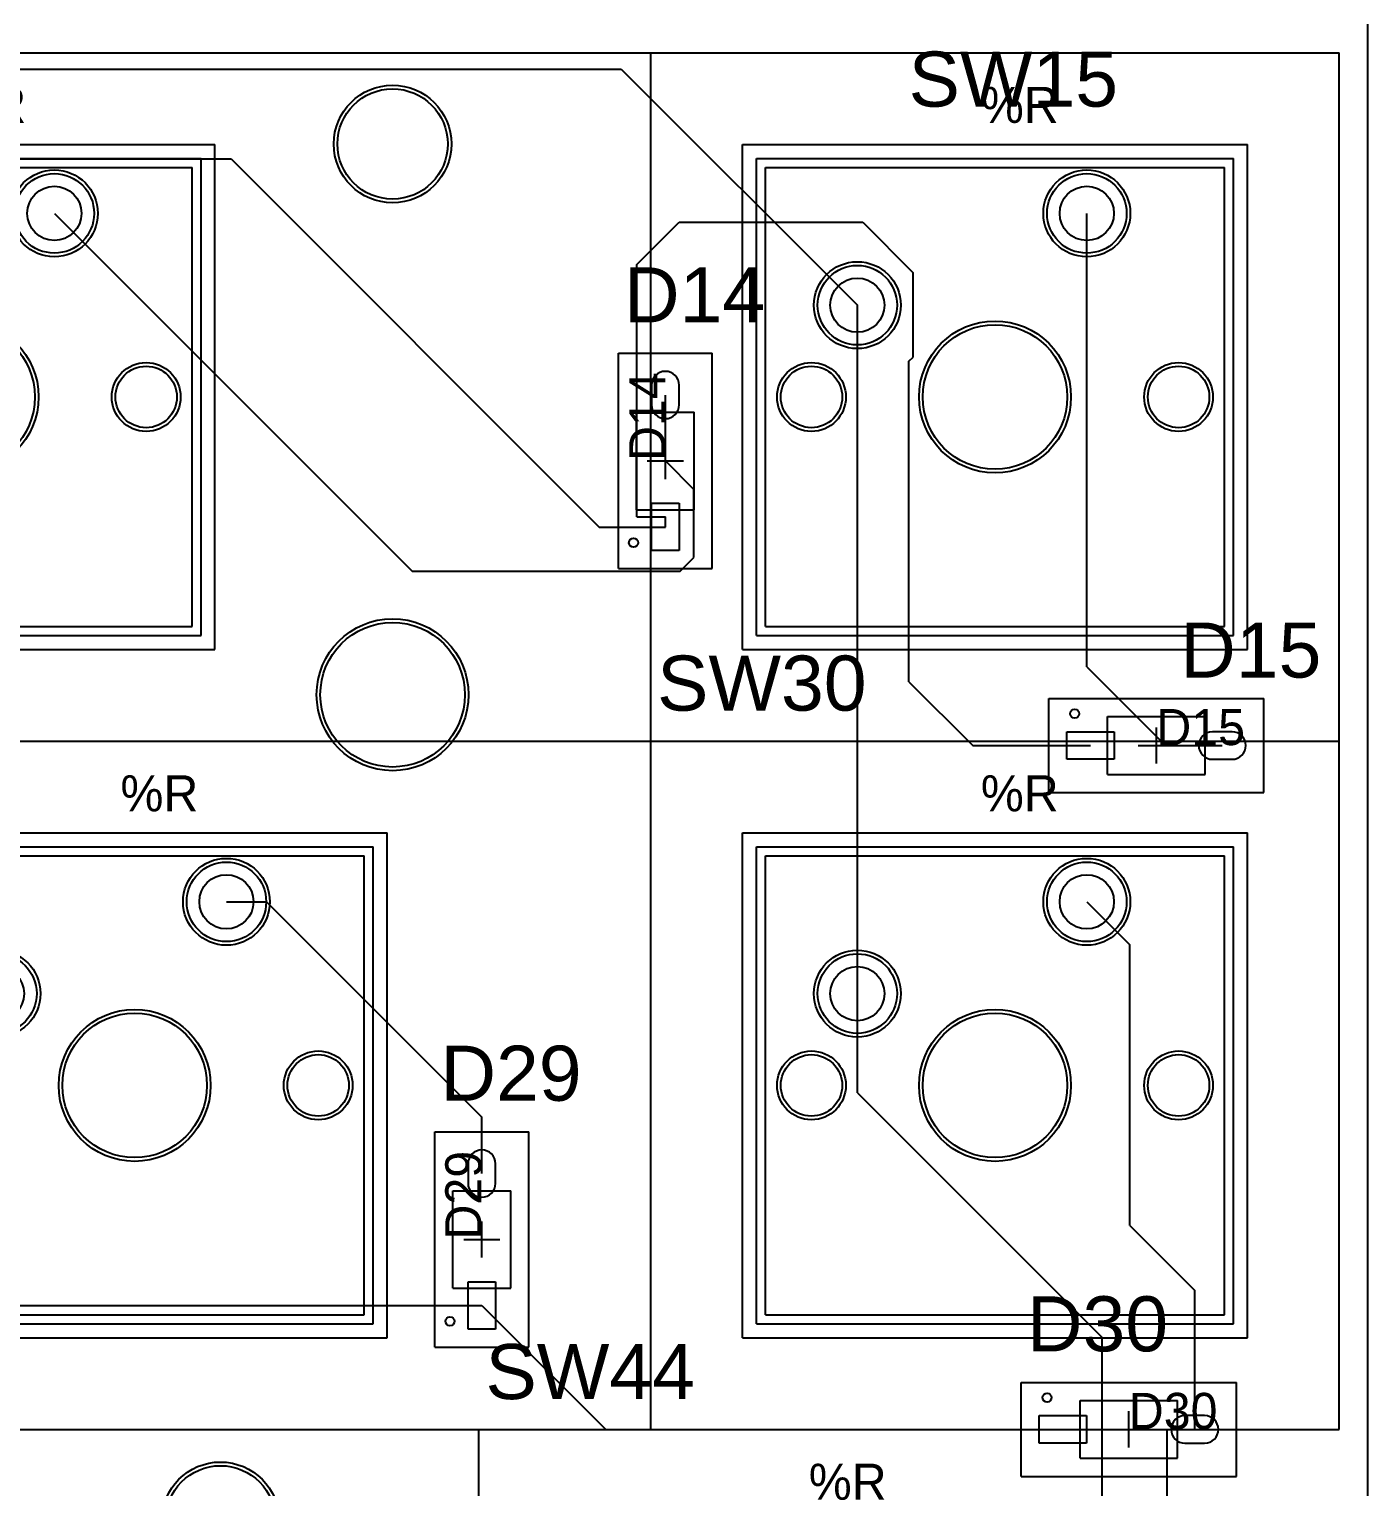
# Model space of a CAD drawing. Header units: millimetres. Extents: x 0 to 306, y 0 to 140.
# Drawn here: x 269.32 to 306.37, y 56.58 to 96.91 of the extents above; entities that cross this region are included whole.
import ezdxf

# ---------------------------------------------------------------- set-up
doc = ezdxf.new("R2010")
doc.units = ezdxf.units.MM
for name, color, linetype in [('BottomLayer', 5, 'Continuous'), ('BottomSolder', 6, 'Continuous'), ('Mechanical1', 6, 'Continuous'), ('Mechanical16', 56, 'Continuous'), ('Mechanical2', 216, 'Continuous'), ('Mechanical3', 76, 'Continuous'), ('Mechanical4', 56, 'Continuous'), ('Mechanical5', 56, 'Continuous'), ('Mechanical6', 56, 'Continuous'), ('MultiLayer', 9, 'Continuous'), ('PadHoleLayer', 156, 'Continuous'), ('TopLayer', 1, 'Continuous'), ('TopOverlay', 2, 'Continuous'), ('TopPaste', 8, 'Continuous'), ('TopSolder', 216, 'Continuous')]:
    doc.layers.add(name, color=color, linetype=linetype)
doc.styles.add('Arial', font='arial.ttf', dxfattribs={"height": 0.2})

# ---------------------------------------------------------------- blocks, each defined once
blk = doc.blocks.new('SW_C______MX_1_00__PCB_27')
at = {"layer": 'BottomLayer'}
for centre, radius in [((0, 0), 1.1), ((-6.35, -2.54), 1.1), ((-2.54, -5.08), 2), ((-7.62, -5.08), 0.85), ((2.54, -5.08), 0.85)]:
    blk.add_circle(centre, radius, dxfattribs=at)
at = {"layer": 'BottomSolder'}
for centre, radius in [((0, 0), 1.202), ((-6.35, -2.54), 1.202), ((-2.54, -5.08), 2.102), ((-7.62, -5.08), 0.952), ((2.54, -5.08), 0.952)]:
    blk.add_circle(centre, radius, dxfattribs=at)
at = {"layer": 'Mechanical2'}
for p, q in [((-12.065, 4.445), (6.985, 4.445)), ((-12.065, -14.605), (-12.065, 4.445)), ((6.985, -14.605), (6.985, 4.445)), ((-12.065, -14.605), (6.985, -14.605))]:
    blk.add_line(p, q, dxfattribs=at)
at = {"layer": 'Mechanical4'}
for p, q in [((-9.14, -11.68), (-9.14, 1.52)), ((-9.14, 1.52), (4.06, 1.52)), ((4.06, -11.68), (4.06, 1.52)), ((-9.14, -11.68), (4.06, -11.68))]:
    blk.add_line(p, q, dxfattribs=at)
at = {"layer": 'Mechanical6'}
for p, q in [((-8.89, 1.27), (3.81, 1.27)), ((-8.89, -11.43), (-8.89, 1.27)), ((3.81, -11.43), (3.81, 1.27)), ((-8.89, -11.43), (3.81, -11.43))]:
    blk.add_line(p, q, dxfattribs=at)
at = {"layer": 'MultiLayer'}
for centre, radius in [((0, 0), 1.1), ((-6.35, -2.54), 1.1), ((-2.54, -5.08), 2), ((-7.62, -5.08), 0.85), ((2.54, -5.08), 0.85)]:
    blk.add_circle(centre, radius, dxfattribs=at)
at = {"layer": 'PadHoleLayer'}
for centre, radius in [((0, 0), 0.75), ((-6.35, -2.54), 0.75), ((-2.54, -5.08), 2), ((-7.62, -5.08), 0.85), ((2.54, -5.08), 0.85)]:
    blk.add_circle(centre, radius, dxfattribs=at)
at = {"layer": 'TopLayer'}
for centre, radius in [((0, 0), 1.1), ((-6.35, -2.54), 1.1), ((-2.54, -5.08), 2), ((-7.62, -5.08), 0.85), ((2.54, -5.08), 0.85)]:
    blk.add_circle(centre, radius, dxfattribs=at)
at = {"layer": 'TopOverlay'}
for p, q in [((-9.525, 1.905), (4.445, 1.905)), ((-9.525, -12.065), (-9.525, 1.905)), ((4.445, -12.065), (4.445, 1.905)), ((-9.525, -12.065), (4.445, -12.065))]:
    blk.add_line(p, q, dxfattribs=at)
at = {"layer": 'TopSolder'}
for centre, radius in [((0, 0), 1.202), ((-6.35, -2.54), 1.202), ((-2.54, -5.08), 2.102), ((-7.62, -5.08), 0.952), ((2.54, -5.08), 0.952)]:
    blk.add_circle(centre, radius, dxfattribs=at)
at = {"layer": 'Mechanical6'}
blk.add_text('%R', height=1, dxfattribs=at).set_placement((-2.933, 2.501))
blk = doc.blocks.new('SW_C______MX_2_00__PCB_28')
at = {"layer": 'BottomLayer'}
for centre, radius in [((-14.44, 1.92), 1.525), ((9.36, 1.92), 1.525), ((0, 0), 1.1), ((-6.35, -2.54), 1.1), ((-2.54, -5.08), 2), ((-7.62, -5.08), 0.85), ((2.54, -5.08), 0.85), ((-14.44, -13.32), 2), ((9.36, -13.32), 2)]:
    blk.add_circle(centre, radius, dxfattribs=at)
at = {"layer": 'BottomSolder'}
for centre, radius in [((-14.44, 1.92), 1.627), ((9.36, 1.92), 1.627), ((0, 0), 1.202), ((-6.35, -2.54), 1.202), ((-2.54, -5.08), 2.102), ((-7.62, -5.08), 0.952), ((2.54, -5.08), 0.952), ((-14.44, -13.32), 2.102), ((9.36, -13.32), 2.102)]:
    blk.add_circle(centre, radius, dxfattribs=at)
at = {"layer": 'Mechanical2'}
for p, q in [((-21.59, -14.605), (-21.59, 4.445)), ((-21.59, 4.445), (16.51, 4.445)), ((16.51, -14.605), (16.51, 4.445)), ((-21.59, -14.605), (16.51, -14.605))]:
    blk.add_line(p, q, dxfattribs=at)
at = {"layer": 'Mechanical4'}
for p, q in [((-9.14, 1.52), (4.06, 1.52)), ((-9.14, -11.68), (-9.14, 1.52)), ((4.06, -11.68), (4.06, 1.52)), ((-9.14, -11.68), (4.06, -11.68))]:
    blk.add_line(p, q, dxfattribs=at)
at = {"layer": 'Mechanical6'}
for p, q in [((-8.89, -11.43), (-8.89, 1.27)), ((-8.89, 1.27), (3.81, 1.27)), ((3.81, -11.43), (3.81, 1.27)), ((-8.89, -11.43), (3.81, -11.43))]:
    blk.add_line(p, q, dxfattribs=at)
at = {"layer": 'MultiLayer'}
for centre, radius in [((-14.44, 1.92), 1.525), ((9.36, 1.92), 1.525), ((0, 0), 1.1), ((-6.35, -2.54), 1.1), ((-2.54, -5.08), 2), ((-7.62, -5.08), 0.85), ((2.54, -5.08), 0.85), ((-14.44, -13.32), 2), ((9.36, -13.32), 2)]:
    blk.add_circle(centre, radius, dxfattribs=at)
at = {"layer": 'PadHoleLayer'}
for centre, radius in [((-14.44, 1.92), 1.525), ((9.36, 1.92), 1.525), ((0, 0), 0.75), ((-6.35, -2.54), 0.75), ((-2.54, -5.08), 2), ((-7.62, -5.08), 0.85), ((2.54, -5.08), 0.85), ((-14.44, -13.32), 2), ((9.36, -13.32), 2)]:
    blk.add_circle(centre, radius, dxfattribs=at)
at = {"layer": 'TopLayer'}
for centre, radius in [((-14.44, 1.92), 1.525), ((9.36, 1.92), 1.525), ((0, 0), 1.1), ((-6.35, -2.54), 1.1), ((-2.54, -5.08), 2), ((-7.62, -5.08), 0.85), ((2.54, -5.08), 0.85), ((-14.44, -13.32), 2), ((9.36, -13.32), 2)]:
    blk.add_circle(centre, radius, dxfattribs=at)
at = {"layer": 'TopOverlay'}
for p, q in [((-9.525, -12.065), (-9.525, 1.905)), ((-9.525, 1.905), (4.445, 1.905)), ((4.445, -12.065), (4.445, 1.905)), ((-9.525, -12.065), (4.445, -12.065))]:
    blk.add_line(p, q, dxfattribs=at)
at = {"layer": 'TopSolder'}
for centre, radius in [((-14.44, 1.92), 1.627), ((9.36, 1.92), 1.627), ((0, 0), 1.202), ((-6.35, -2.54), 1.202), ((-2.54, -5.08), 2.102), ((-7.62, -5.08), 0.952), ((2.54, -5.08), 0.952), ((-14.44, -13.32), 2.102), ((9.36, -13.32), 2.102)]:
    blk.add_circle(centre, radius, dxfattribs=at)
at = {"layer": 'Mechanical6'}
blk.add_text('%R', height=1, dxfattribs=at).set_placement((-2.933, 2.501))
blk = doc.blocks.new('SW_C______MX_1_00__PCB_41')
at = {"layer": 'BottomLayer'}
for centre, radius in [((0, 0), 1.1), ((-6.35, -2.54), 1.1), ((-2.54, -5.08), 2), ((-7.62, -5.08), 0.85), ((2.54, -5.08), 0.85)]:
    blk.add_circle(centre, radius, dxfattribs=at)
at = {"layer": 'BottomSolder'}
for centre, radius in [((0, 0), 1.202), ((-6.35, -2.54), 1.202), ((-2.54, -5.08), 2.102), ((-7.62, -5.08), 0.952), ((2.54, -5.08), 0.952)]:
    blk.add_circle(centre, radius, dxfattribs=at)
at = {"layer": 'Mechanical2'}
for p, q in [((-12.065, 4.445), (6.985, 4.445)), ((-12.065, -14.605), (-12.065, 4.445)), ((6.985, -14.605), (6.985, 4.445)), ((-12.065, -14.605), (6.985, -14.605))]:
    blk.add_line(p, q, dxfattribs=at)
at = {"layer": 'Mechanical4'}
for p, q in [((-9.14, -11.68), (-9.14, 1.52)), ((-9.14, 1.52), (4.06, 1.52)), ((4.06, -11.68), (4.06, 1.52)), ((-9.14, -11.68), (4.06, -11.68))]:
    blk.add_line(p, q, dxfattribs=at)
at = {"layer": 'Mechanical6'}
for p, q in [((-8.89, 1.27), (3.81, 1.27)), ((-8.89, -11.43), (-8.89, 1.27)), ((3.81, -11.43), (3.81, 1.27)), ((-8.89, -11.43), (3.81, -11.43))]:
    blk.add_line(p, q, dxfattribs=at)
at = {"layer": 'MultiLayer'}
for centre, radius in [((0, 0), 1.1), ((-6.35, -2.54), 1.1), ((-2.54, -5.08), 2), ((-7.62, -5.08), 0.85), ((2.54, -5.08), 0.85)]:
    blk.add_circle(centre, radius, dxfattribs=at)
at = {"layer": 'PadHoleLayer'}
for centre, radius in [((0, 0), 0.75), ((-6.35, -2.54), 0.75), ((-2.54, -5.08), 2), ((-7.62, -5.08), 0.85), ((2.54, -5.08), 0.85)]:
    blk.add_circle(centre, radius, dxfattribs=at)
at = {"layer": 'TopLayer'}
for centre, radius in [((0, 0), 1.1), ((-6.35, -2.54), 1.1), ((-2.54, -5.08), 2), ((-7.62, -5.08), 0.85), ((2.54, -5.08), 0.85)]:
    blk.add_circle(centre, radius, dxfattribs=at)
at = {"layer": 'TopOverlay'}
for p, q in [((-9.525, 1.905), (4.445, 1.905)), ((-9.525, -12.065), (-9.525, 1.905)), ((4.445, -12.065), (4.445, 1.905)), ((-9.525, -12.065), (4.445, -12.065))]:
    blk.add_line(p, q, dxfattribs=at)
at = {"layer": 'TopSolder'}
for centre, radius in [((0, 0), 1.202), ((-6.35, -2.54), 1.202), ((-2.54, -5.08), 2.102), ((-7.62, -5.08), 0.952), ((2.54, -5.08), 0.952)]:
    blk.add_circle(centre, radius, dxfattribs=at)
at = {"layer": 'Mechanical6'}
blk.add_text('%R', height=1, dxfattribs=at).set_placement((-2.933, 2.501))
blk = doc.blocks.new('SW_C______MX_1_50__PCB_42')
at = {"layer": 'BottomLayer'}
for centre, radius in [((0, 0), 1.1), ((-6.35, -2.54), 1.1), ((-2.54, -5.08), 2), ((-7.62, -5.08), 0.85), ((2.54, -5.08), 0.85)]:
    blk.add_circle(centre, radius, dxfattribs=at)
at = {"layer": 'BottomSolder'}
for centre, radius in [((0, 0), 1.202), ((-6.35, -2.54), 1.202), ((-2.54, -5.08), 2.102), ((-7.62, -5.08), 0.952), ((2.54, -5.08), 0.952)]:
    blk.add_circle(centre, radius, dxfattribs=at)
at = {"layer": 'Mechanical2'}
for p, q in [((-16.827, 4.445), (11.748, 4.445)), ((-16.827, -14.605), (-16.827, 4.445)), ((11.748, -14.605), (11.748, 4.445)), ((-16.827, -14.605), (11.748, -14.605))]:
    blk.add_line(p, q, dxfattribs=at)
at = {"layer": 'Mechanical4'}
for p, q in [((-9.14, -11.68), (-9.14, 1.52)), ((-9.14, 1.52), (4.06, 1.52)), ((4.06, -11.68), (4.06, 1.52)), ((-9.14, -11.68), (4.06, -11.68))]:
    blk.add_line(p, q, dxfattribs=at)
at = {"layer": 'Mechanical6'}
for p, q in [((-8.89, 1.27), (3.81, 1.27)), ((-8.89, -11.43), (-8.89, 1.27)), ((3.81, -11.43), (3.81, 1.27)), ((-8.89, -11.43), (3.81, -11.43))]:
    blk.add_line(p, q, dxfattribs=at)
at = {"layer": 'MultiLayer'}
for centre, radius in [((0, 0), 1.1), ((-6.35, -2.54), 1.1), ((-2.54, -5.08), 2), ((-7.62, -5.08), 0.85), ((2.54, -5.08), 0.85)]:
    blk.add_circle(centre, radius, dxfattribs=at)
at = {"layer": 'PadHoleLayer'}
for centre, radius in [((0, 0), 0.75), ((-6.35, -2.54), 0.75), ((-2.54, -5.08), 2), ((-7.62, -5.08), 0.85), ((2.54, -5.08), 0.85)]:
    blk.add_circle(centre, radius, dxfattribs=at)
at = {"layer": 'TopLayer'}
for centre, radius in [((0, 0), 1.1), ((-6.35, -2.54), 1.1), ((-2.54, -5.08), 2), ((-7.62, -5.08), 0.85), ((2.54, -5.08), 0.85)]:
    blk.add_circle(centre, radius, dxfattribs=at)
at = {"layer": 'TopOverlay'}
for p, q in [((-9.525, 1.905), (4.445, 1.905)), ((-9.525, -12.065), (-9.525, 1.905)), ((4.445, -12.065), (4.445, 1.905)), ((-9.525, -12.065), (4.445, -12.065))]:
    blk.add_line(p, q, dxfattribs=at)
at = {"layer": 'TopSolder'}
for centre, radius in [((0, 0), 1.202), ((-6.35, -2.54), 1.202), ((-2.54, -5.08), 2.102), ((-7.62, -5.08), 0.952), ((2.54, -5.08), 0.952)]:
    blk.add_circle(centre, radius, dxfattribs=at)
at = {"layer": 'Mechanical6'}
blk.add_text('%R', height=1, dxfattribs=at).set_placement((-2.933, 2.501))
blk = doc.blocks.new('SW_C______MX_1_00__PCB_56')
at = {"layer": 'BottomLayer'}
for centre, radius in [((0, 0), 1.1), ((-6.35, -2.54), 1.1), ((-2.54, -5.08), 2), ((-7.62, -5.08), 0.85), ((2.54, -5.08), 0.85)]:
    blk.add_circle(centre, radius, dxfattribs=at)
at = {"layer": 'BottomSolder'}
for centre, radius in [((0, 0), 1.202), ((-6.35, -2.54), 1.202), ((-2.54, -5.08), 2.102), ((-7.62, -5.08), 0.952), ((2.54, -5.08), 0.952)]:
    blk.add_circle(centre, radius, dxfattribs=at)
at = {"layer": 'Mechanical2'}
for p, q in [((-12.065, 4.445), (6.985, 4.445)), ((-12.065, -14.605), (-12.065, 4.445)), ((6.985, -14.605), (6.985, 4.445)), ((-12.065, -14.605), (6.985, -14.605))]:
    blk.add_line(p, q, dxfattribs=at)
at = {"layer": 'Mechanical4'}
for p, q in [((-9.14, -11.68), (-9.14, 1.52)), ((-9.14, 1.52), (4.06, 1.52)), ((4.06, -11.68), (4.06, 1.52)), ((-9.14, -11.68), (4.06, -11.68))]:
    blk.add_line(p, q, dxfattribs=at)
at = {"layer": 'Mechanical6'}
for p, q in [((-8.89, 1.27), (3.81, 1.27)), ((-8.89, -11.43), (-8.89, 1.27)), ((3.81, -11.43), (3.81, 1.27)), ((-8.89, -11.43), (3.81, -11.43))]:
    blk.add_line(p, q, dxfattribs=at)
at = {"layer": 'MultiLayer'}
for centre, radius in [((0, 0), 1.1), ((-6.35, -2.54), 1.1), ((-2.54, -5.08), 2), ((-7.62, -5.08), 0.85), ((2.54, -5.08), 0.85)]:
    blk.add_circle(centre, radius, dxfattribs=at)
at = {"layer": 'PadHoleLayer'}
for centre, radius in [((0, 0), 0.75), ((-6.35, -2.54), 0.75), ((-2.54, -5.08), 2), ((-7.62, -5.08), 0.85), ((2.54, -5.08), 0.85)]:
    blk.add_circle(centre, radius, dxfattribs=at)
at = {"layer": 'TopLayer'}
for centre, radius in [((0, 0), 1.1), ((-6.35, -2.54), 1.1), ((-2.54, -5.08), 2), ((-7.62, -5.08), 0.85), ((2.54, -5.08), 0.85)]:
    blk.add_circle(centre, radius, dxfattribs=at)
at = {"layer": 'TopOverlay'}
for p, q in [((-9.525, 1.905), (4.445, 1.905)), ((-9.525, -12.065), (-9.525, 1.905)), ((4.445, -12.065), (4.445, 1.905)), ((-9.525, -12.065), (4.445, -12.065))]:
    blk.add_line(p, q, dxfattribs=at)
at = {"layer": 'TopSolder'}
for centre, radius in [((0, 0), 1.202), ((-6.35, -2.54), 1.202), ((-2.54, -5.08), 2.102), ((-7.62, -5.08), 0.952), ((2.54, -5.08), 0.952)]:
    blk.add_circle(centre, radius, dxfattribs=at)
at = {"layer": 'Mechanical6'}
blk.add_text('%R', height=1, dxfattribs=at).set_placement((-2.933, 2.501))
blk = doc.blocks.new('SW_C______MX_2_00__PCB_57')
at = {"layer": 'BottomLayer'}
for centre, radius in [((-14.44, 1.92), 1.525), ((9.36, 1.92), 1.525), ((0, 0), 1.1), ((-6.35, -2.54), 1.1), ((-2.54, -5.08), 2), ((-7.62, -5.08), 0.85), ((2.54, -5.08), 0.85), ((-14.44, -13.32), 2), ((9.36, -13.32), 2)]:
    blk.add_circle(centre, radius, dxfattribs=at)
at = {"layer": 'BottomSolder'}
for centre, radius in [((-14.44, 1.92), 1.627), ((9.36, 1.92), 1.627), ((0, 0), 1.202), ((-6.35, -2.54), 1.202), ((-2.54, -5.08), 2.102), ((-7.62, -5.08), 0.952), ((2.54, -5.08), 0.952), ((-14.44, -13.32), 2.102), ((9.36, -13.32), 2.102)]:
    blk.add_circle(centre, radius, dxfattribs=at)
at = {"layer": 'Mechanical2'}
for p, q in [((-21.59, 4.445), (16.51, 4.445)), ((-21.59, -14.605), (-21.59, 4.445)), ((16.51, -14.605), (16.51, 4.445)), ((-21.59, -14.605), (16.51, -14.605))]:
    blk.add_line(p, q, dxfattribs=at)
at = {"layer": 'Mechanical4'}
for p, q in [((-9.14, -11.68), (-9.14, 1.52)), ((-9.14, 1.52), (4.06, 1.52)), ((4.06, -11.68), (4.06, 1.52)), ((-9.14, -11.68), (4.06, -11.68))]:
    blk.add_line(p, q, dxfattribs=at)
at = {"layer": 'Mechanical6'}
for p, q in [((-8.89, 1.27), (3.81, 1.27)), ((-8.89, -11.43), (-8.89, 1.27)), ((3.81, -11.43), (3.81, 1.27)), ((-8.89, -11.43), (3.81, -11.43))]:
    blk.add_line(p, q, dxfattribs=at)
at = {"layer": 'MultiLayer'}
for centre, radius in [((-14.44, 1.92), 1.525), ((9.36, 1.92), 1.525), ((0, 0), 1.1), ((-6.35, -2.54), 1.1), ((-2.54, -5.08), 2), ((-7.62, -5.08), 0.85), ((2.54, -5.08), 0.85), ((-14.44, -13.32), 2), ((9.36, -13.32), 2)]:
    blk.add_circle(centre, radius, dxfattribs=at)
at = {"layer": 'PadHoleLayer'}
for centre, radius in [((-14.44, 1.92), 1.525), ((9.36, 1.92), 1.525), ((0, 0), 0.75), ((-6.35, -2.54), 0.75), ((-2.54, -5.08), 2), ((-7.62, -5.08), 0.85), ((2.54, -5.08), 0.85), ((-14.44, -13.32), 2), ((9.36, -13.32), 2)]:
    blk.add_circle(centre, radius, dxfattribs=at)
at = {"layer": 'TopLayer'}
for centre, radius in [((-14.44, 1.92), 1.525), ((9.36, 1.92), 1.525), ((0, 0), 1.1), ((-6.35, -2.54), 1.1), ((-2.54, -5.08), 2), ((-7.62, -5.08), 0.85), ((2.54, -5.08), 0.85), ((-14.44, -13.32), 2), ((9.36, -13.32), 2)]:
    blk.add_circle(centre, radius, dxfattribs=at)
at = {"layer": 'TopOverlay'}
for p, q in [((-9.525, 1.905), (4.445, 1.905)), ((-9.525, -12.065), (-9.525, 1.905)), ((4.445, -12.065), (4.445, 1.905)), ((-9.525, -12.065), (4.445, -12.065))]:
    blk.add_line(p, q, dxfattribs=at)
at = {"layer": 'TopSolder'}
for centre, radius in [((-14.44, 1.92), 1.627), ((9.36, 1.92), 1.627), ((0, 0), 1.202), ((-6.35, -2.54), 1.202), ((-2.54, -5.08), 2.102), ((-7.62, -5.08), 0.952), ((2.54, -5.08), 0.952), ((-14.44, -13.32), 2.102), ((9.36, -13.32), 2.102)]:
    blk.add_circle(centre, radius, dxfattribs=at)
at = {"layer": 'Mechanical6'}
blk.add_text('%R', height=1, dxfattribs=at).set_placement((-2.933, 2.501))
blk = doc.blocks.new('FP_SOD_123_IPC_A_118')
at = {"layer": 'Mechanical16'}
for p, q in [((0, -0.5), (0, 0.5)), ((-0.5, 0), (0.5, 0))]:
    blk.add_line(p, q, dxfattribs=at)
at = {"layer": 'Mechanical2'}
for p, q in [((-1.35, 0.8), (1.35, 0.8)), ((-1.35, -0.8), (-1.35, 0.8)), ((1.35, -0.8), (1.35, 0.8)), ((-1.35, -0.8), (1.35, -0.8))]:
    blk.add_line(p, q, dxfattribs=at)
at = {"layer": 'Mechanical3'}
for p, q in [((-2.979, 1.3), (2.979, 1.3)), ((-2.979, -1.3), (-2.979, 1.3)), ((2.979, -1.3), (2.979, 1.3)), ((-2.979, -1.3), (2.979, -1.3))]:
    blk.add_line(p, q, dxfattribs=at)
at = {"layer": 'Mechanical5'}
for p, q in [((-2.979, 1.3), (2.979, 1.3)), ((-2.979, -1.3), (-2.979, 1.3)), ((2.979, -1.3), (2.979, 1.3)), ((-2.979, -1.3), (2.979, -1.3))]:
    blk.add_line(p, q, dxfattribs=at)
at = {"layer": 'TopLayer'}
for p, q in [((-2.479, 0.381), (-1.171, 0.381)), ((-2.479, -0.381), (-2.479, 0.381)), ((-1.171, 0.381), (-1.171, -0.381)), ((2.098, 0.381), (1.552, 0.381)), ((-1.171, -0.381), (-2.479, -0.381)), ((1.552, -0.381), (2.098, -0.381))]:
    blk.add_line(p, q, dxfattribs=at)
for centre, start, end in [((1.552, 0), 90, 270), ((2.098, 0), 270, 90)]:
    blk.add_arc(centre, 0.381, start, end, dxfattribs=at)
at = {"layer": 'TopOverlay'}
for p, q in [((-1.35, 0.72), (-1.35, 0.8)), ((-1.35, 0.8), (1.35, 0.8)), ((1.35, 0.72), (1.35, 0.8)), ((-1.35, -0.8), (-1.35, -0.72)), ((-1.35, -0.8), (1.35, -0.8)), ((1.35, -0.8), (1.35, -0.72))]:
    blk.add_line(p, q, dxfattribs=at)
blk.add_circle((-2.261, 0.881), 0.125, dxfattribs=at)
at = {"layer": 'TopPaste'}
for p, q in [((-2.479, 0.381), (-1.171, 0.381)), ((-2.479, -0.381), (-2.479, 0.381)), ((-1.171, 0.381), (-1.171, -0.381)), ((2.098, 0.381), (1.552, 0.381)), ((-1.171, -0.381), (-2.479, -0.381)), ((1.552, -0.381), (2.098, -0.381))]:
    blk.add_line(p, q, dxfattribs=at)
for centre, start, end in [((1.552, 0), 90, 270), ((2.098, 0), 270, 90)]:
    blk.add_arc(centre, 0.381, start, end, dxfattribs=at)
at = {"layer": 'TopSolder'}
for p, q in [((-2.479, 0.381), (-1.171, 0.381)), ((-2.479, -0.381), (-2.479, 0.381)), ((-1.171, 0.381), (-1.171, -0.381)), ((2.098, 0.381), (1.552, 0.381)), ((-1.171, -0.381), (-2.479, -0.381)), ((1.552, -0.381), (2.098, -0.381))]:
    blk.add_line(p, q, dxfattribs=at)
for centre, start, end in [((1.552, 0), 90, 270), ((2.098, 0), 270, 90)]:
    blk.add_arc(centre, 0.381, start, end, dxfattribs=at)
at = {"layer": 'Mechanical5'}
blk.add_text('D30', height=1, rotation=360, dxfattribs=at).set_placement((0, 0.011))
blk = doc.blocks.new('FP_SOD_123_IPC_A_119')
at = {"layer": 'Mechanical16'}
for p, q in [((0, 0.5), (0, -0.5)), ((-0.5, 0), (0.5, 0))]:
    blk.add_line(p, q, dxfattribs=at)
at = {"layer": 'Mechanical2'}
for p, q in [((-1.35, 0.8), (1.35, 0.8)), ((-1.35, 0.8), (-1.35, -0.8)), ((1.35, 0.8), (1.35, -0.8)), ((-1.35, -0.8), (1.35, -0.8))]:
    blk.add_line(p, q, dxfattribs=at)
at = {"layer": 'Mechanical3'}
for p, q in [((-2.979, 1.3), (2.979, 1.3)), ((-2.979, 1.3), (-2.979, -1.3)), ((2.979, 1.3), (2.979, -1.3)), ((-2.979, -1.3), (2.979, -1.3))]:
    blk.add_line(p, q, dxfattribs=at)
at = {"layer": 'Mechanical5'}
for p, q in [((-2.979, 1.3), (2.979, 1.3)), ((-2.979, 1.3), (-2.979, -1.3)), ((2.979, 1.3), (2.979, -1.3)), ((-2.979, -1.3), (2.979, -1.3))]:
    blk.add_line(p, q, dxfattribs=at)
at = {"layer": 'TopLayer'}
for p, q in [((-2.479, 0.381), (-1.171, 0.381)), ((-2.479, -0.381), (-2.479, 0.381)), ((-1.171, 0.381), (-1.171, -0.381)), ((2.098, 0.381), (1.552, 0.381)), ((-1.171, -0.381), (-2.479, -0.381)), ((1.552, -0.381), (2.098, -0.381))]:
    blk.add_line(p, q, dxfattribs=at)
for centre, start, end in [((1.552, 0), 90, 270), ((2.098, 0), 270, 90)]:
    blk.add_arc(centre, 0.381, start, end, dxfattribs=at)
at = {"layer": 'TopOverlay'}
for p, q in [((-1.35, 0.8), (-1.35, 0.72)), ((-1.35, 0.8), (1.35, 0.8)), ((1.35, 0.8), (1.35, 0.72)), ((-1.35, -0.72), (-1.35, -0.8)), ((-1.35, -0.8), (1.35, -0.8)), ((1.35, -0.72), (1.35, -0.8))]:
    blk.add_line(p, q, dxfattribs=at)
blk.add_circle((-2.261, 0.881), 0.125, dxfattribs=at)
at = {"layer": 'TopPaste'}
for p, q in [((-2.479, 0.381), (-1.171, 0.381)), ((-2.479, -0.381), (-2.479, 0.381)), ((-1.171, 0.381), (-1.171, -0.381)), ((2.098, 0.381), (1.552, 0.381)), ((-1.171, -0.381), (-2.479, -0.381)), ((1.552, -0.381), (2.098, -0.381))]:
    blk.add_line(p, q, dxfattribs=at)
for centre, start, end in [((1.552, 0), 90, 270), ((2.098, 0), 270, 90)]:
    blk.add_arc(centre, 0.381, start, end, dxfattribs=at)
at = {"layer": 'TopSolder'}
for p, q in [((-2.479, 0.381), (-1.171, 0.381)), ((-2.479, -0.381), (-2.479, 0.381)), ((-1.171, 0.381), (-1.171, -0.381)), ((2.098, 0.381), (1.552, 0.381)), ((-1.171, -0.381), (-2.479, -0.381)), ((1.552, -0.381), (2.098, -0.381))]:
    blk.add_line(p, q, dxfattribs=at)
for centre, start, end in [((1.552, 0), 90, 270), ((2.098, 0), 270, 90)]:
    blk.add_arc(centre, 0.381, start, end, dxfattribs=at)
at = {"layer": 'Mechanical5'}
blk.add_text('D29', height=1, dxfattribs=at).set_placement((0, 0.011))
blk = doc.blocks.new('FP_SOD_123_IPC_A_133')
at = {"layer": 'Mechanical16'}
for p, q in [((0, -0.5), (0, 0.5)), ((-0.5, 0), (0.5, 0))]:
    blk.add_line(p, q, dxfattribs=at)
at = {"layer": 'Mechanical2'}
for p, q in [((-1.35, -0.8), (-1.35, 0.8)), ((-1.35, 0.8), (1.35, 0.8)), ((1.35, -0.8), (1.35, 0.8)), ((-1.35, -0.8), (1.35, -0.8))]:
    blk.add_line(p, q, dxfattribs=at)
at = {"layer": 'Mechanical3'}
for p, q in [((-2.979, -1.3), (-2.979, 1.3)), ((-2.979, 1.3), (2.979, 1.3)), ((2.979, -1.3), (2.979, 1.3)), ((-2.979, -1.3), (2.979, -1.3))]:
    blk.add_line(p, q, dxfattribs=at)
at = {"layer": 'Mechanical5'}
for p, q in [((-2.979, -1.3), (-2.979, 1.3)), ((-2.979, 1.3), (2.979, 1.3)), ((2.979, -1.3), (2.979, 1.3)), ((-2.979, -1.3), (2.979, -1.3))]:
    blk.add_line(p, q, dxfattribs=at)
at = {"layer": 'TopLayer'}
for p, q in [((-2.479, 0.381), (-1.171, 0.381)), ((-2.479, -0.381), (-2.479, 0.381)), ((-1.171, 0.381), (-1.171, -0.381)), ((2.098, 0.381), (1.552, 0.381)), ((-1.171, -0.381), (-2.479, -0.381)), ((1.552, -0.381), (2.098, -0.381))]:
    blk.add_line(p, q, dxfattribs=at)
for centre, start, end in [((1.552, 0), 90, 270), ((2.098, 0), 270, 90)]:
    blk.add_arc(centre, 0.381, start, end, dxfattribs=at)
at = {"layer": 'TopOverlay'}
for p, q in [((-1.35, 0.8), (1.35, 0.8)), ((-1.35, 0.72), (-1.35, 0.8)), ((1.35, 0.72), (1.35, 0.8)), ((-1.35, -0.8), (-1.35, -0.72)), ((-1.35, -0.8), (1.35, -0.8)), ((1.35, -0.8), (1.35, -0.72))]:
    blk.add_line(p, q, dxfattribs=at)
blk.add_circle((-2.261, 0.881), 0.125, dxfattribs=at)
at = {"layer": 'TopPaste'}
for p, q in [((-2.479, 0.381), (-1.171, 0.381)), ((-2.479, -0.381), (-2.479, 0.381)), ((-1.171, 0.381), (-1.171, -0.381)), ((2.098, 0.381), (1.552, 0.381)), ((-1.171, -0.381), (-2.479, -0.381)), ((1.552, -0.381), (2.098, -0.381))]:
    blk.add_line(p, q, dxfattribs=at)
for centre, start, end in [((1.552, 0), 90, 270), ((2.098, 0), 270, 90)]:
    blk.add_arc(centre, 0.381, start, end, dxfattribs=at)
at = {"layer": 'TopSolder'}
for p, q in [((-2.479, 0.381), (-1.171, 0.381)), ((-2.479, -0.381), (-2.479, 0.381)), ((-1.171, 0.381), (-1.171, -0.381)), ((2.098, 0.381), (1.552, 0.381)), ((-1.171, -0.381), (-2.479, -0.381)), ((1.552, -0.381), (2.098, -0.381))]:
    blk.add_line(p, q, dxfattribs=at)
for centre, start, end in [((1.552, 0), 90, 270), ((2.098, 0), 270, 90)]:
    blk.add_arc(centre, 0.381, start, end, dxfattribs=at)
at = {"layer": 'Mechanical5'}
blk.add_text('D15', height=1, rotation=360, dxfattribs=at).set_placement((0, 0.011))
blk = doc.blocks.new('FP_SOD_123_IPC_A_134')
at = {"layer": 'Mechanical16'}
for p, q in [((0, 0.5), (0, -0.5)), ((-0.5, 0), (0.5, 0))]:
    blk.add_line(p, q, dxfattribs=at)
at = {"layer": 'Mechanical2'}
for p, q in [((-1.35, 0.8), (1.35, 0.8)), ((-1.35, 0.8), (-1.35, -0.8)), ((1.35, 0.8), (1.35, -0.8)), ((-1.35, -0.8), (1.35, -0.8))]:
    blk.add_line(p, q, dxfattribs=at)
at = {"layer": 'Mechanical3'}
for p, q in [((-2.979, 1.3), (2.979, 1.3)), ((-2.979, 1.3), (-2.979, -1.3)), ((2.979, 1.3), (2.979, -1.3)), ((-2.979, -1.3), (2.979, -1.3))]:
    blk.add_line(p, q, dxfattribs=at)
at = {"layer": 'Mechanical5'}
for p, q in [((-2.979, 1.3), (2.979, 1.3)), ((-2.979, 1.3), (-2.979, -1.3)), ((2.979, 1.3), (2.979, -1.3)), ((-2.979, -1.3), (2.979, -1.3))]:
    blk.add_line(p, q, dxfattribs=at)
at = {"layer": 'TopLayer'}
for p, q in [((-2.479, 0.381), (-1.171, 0.381)), ((-2.479, -0.381), (-2.479, 0.381)), ((-1.171, 0.381), (-1.171, -0.381)), ((2.098, 0.381), (1.552, 0.381)), ((-1.171, -0.381), (-2.479, -0.381)), ((1.552, -0.381), (2.098, -0.381))]:
    blk.add_line(p, q, dxfattribs=at)
for centre, start, end in [((1.552, 0), 90, 270), ((2.098, 0), 270, 90)]:
    blk.add_arc(centre, 0.381, start, end, dxfattribs=at)
at = {"layer": 'TopOverlay'}
for p, q in [((-1.35, 0.8), (-1.35, 0.72)), ((-1.35, 0.8), (1.35, 0.8)), ((1.35, 0.8), (1.35, 0.72)), ((-1.35, -0.72), (-1.35, -0.8)), ((-1.35, -0.8), (1.35, -0.8)), ((1.35, -0.72), (1.35, -0.8))]:
    blk.add_line(p, q, dxfattribs=at)
blk.add_circle((-2.261, 0.881), 0.125, dxfattribs=at)
at = {"layer": 'TopPaste'}
for p, q in [((-2.479, 0.381), (-1.171, 0.381)), ((-2.479, -0.381), (-2.479, 0.381)), ((-1.171, 0.381), (-1.171, -0.381)), ((2.098, 0.381), (1.552, 0.381)), ((-1.171, -0.381), (-2.479, -0.381)), ((1.552, -0.381), (2.098, -0.381))]:
    blk.add_line(p, q, dxfattribs=at)
for centre, start, end in [((1.552, 0), 90, 270), ((2.098, 0), 270, 90)]:
    blk.add_arc(centre, 0.381, start, end, dxfattribs=at)
at = {"layer": 'TopSolder'}
for p, q in [((-2.479, 0.381), (-1.171, 0.381)), ((-2.479, -0.381), (-2.479, 0.381)), ((-1.171, 0.381), (-1.171, -0.381)), ((2.098, 0.381), (1.552, 0.381)), ((-1.171, -0.381), (-2.479, -0.381)), ((1.552, -0.381), (2.098, -0.381))]:
    blk.add_line(p, q, dxfattribs=at)
for centre, start, end in [((1.552, 0), 90, 270), ((2.098, 0), 270, 90)]:
    blk.add_arc(centre, 0.381, start, end, dxfattribs=at)
at = {"layer": 'Mechanical5'}
blk.add_text('D14', height=1, dxfattribs=at).set_placement((0, 0))

msp = doc.modelspace()

# ---------------------------------------------------------------- linework, layer by layer
at = {"layer": 'BottomLayer'}
for p, q in [((222.41, 95.809), (285.705, 95.809)), ((285.705, 95.809), (292.24, 89.274))]:
    msp.add_line(p, q, dxfattribs=at)
at = {"layer": 'Mechanical1'}
msp.add_line((306.368, 0), (306.368, 97.052), dxfattribs=at)
at = {"layer": 'TopLayer'}
for p, q in [((260.405, 93.32), (274.912, 93.32)), ((274.912, 93.32), (285.098, 83.134)), ((270.017, 91.814), (279.916, 81.915)), ((286.139, 90.399), (287.307, 91.567)), ((287.307, 91.567), (292.387, 91.567)), ((292.387, 91.567), (293.784, 90.17)), ((298.59, 79.268), (298.59, 91.814)), ((286.139, 83.414), (286.139, 90.399)), ((293.784, 87.835), (293.784, 90.17)), ((292.24, 70.225), (292.24, 89.274)), ((293.669, 87.72), (293.784, 87.835)), ((293.669, 78.855), (293.669, 87.72)), ((286.926, 84.963), (286.926, 86.788)), ((286.926, 84.963), (287.714, 84.176)), ((287.714, 82.296), (287.714, 84.176)), ((285.098, 83.134), (286.926, 83.134)), ((286.139, 83.414), (286.926, 83.414)), ((286.926, 83.138), (286.926, 83.414)), ((286.926, 83.134), (286.926, 83.138)), ((287.333, 81.915), (287.714, 82.296)), ((279.916, 81.915), (287.333, 81.915)), ((298.59, 79.268), (300.769, 77.089)), ((293.669, 78.855), (295.435, 77.089)), ((295.435, 77.089), (298.69, 77.089)), ((300.769, 77.089), (302.34, 77.089)), ((274.779, 72.765), (275.884, 72.765)), ((275.884, 72.765), (281.846, 66.802)), ((298.59, 72.765), (299.779, 71.576)), ((299.779, 63.805), (299.779, 71.576)), ((292.24, 67.483), (292.24, 70.225)), ((292.24, 67.483), (299.017, 60.706)), ((281.846, 65.245), (281.846, 66.802)), ((299.779, 63.805), (301.578, 62.005)), ((301.578, 58.166), (301.578, 62.005)), ((266.835, 61.595), (281.846, 61.595)), ((281.846, 61.595), (285.275, 58.166)), ((299.017, 56.286), (299.017, 60.706)), ((285.275, 58.166), (297.928, 58.166))]:
    msp.add_line(p, q, dxfattribs=at)

# ---------------------------------------------------------------- block references
for name, p in [('SW_C______MX_2_00__PCB_57', (270.017, 91.814)), ('SW_C______MX_1_00__PCB_56', (298.59, 91.814)), ('FP_SOD_123_IPC_A_133', (300.515, 77.089)), ('SW_C______MX_1_50__PCB_42', (274.779, 72.765)), ('SW_C______MX_1_00__PCB_41', (298.59, 72.765)), ('FP_SOD_123_IPC_A_118', (299.753, 58.166)), ('SW_C______MX_2_00__PCB_28', (265.255, 53.716)), ('SW_C______MX_1_00__PCB_27', (293.828, 53.716))]:
    msp.add_blockref(name, p)
at = {"rotation": 90}
for name, p in [('FP_SOD_123_IPC_A_134', (286.926, 84.963)), ('FP_SOD_123_IPC_A_119', (281.846, 63.42))]:
    msp.add_blockref(name, p, dxfattribs=at)

# ---------------------------------------------------------------- texts
at = {"layer": 'TopOverlay', "style": 'Arial'}
for s, p in [('SW15', (293.658, 94.768)), ('D14', (285.783, 88.798)), ('D15', (301.176, 78.969)), ('SW30', (286.698, 78.054)), ('D29', (280.703, 67.259)), ('D30', (296.934, 60.325)), ('SW44', (281.948, 59.004))]:
    msp.add_text(s, height=1.524, dxfattribs=at).set_placement(p)

doc.saveas('drawing.dxf')
